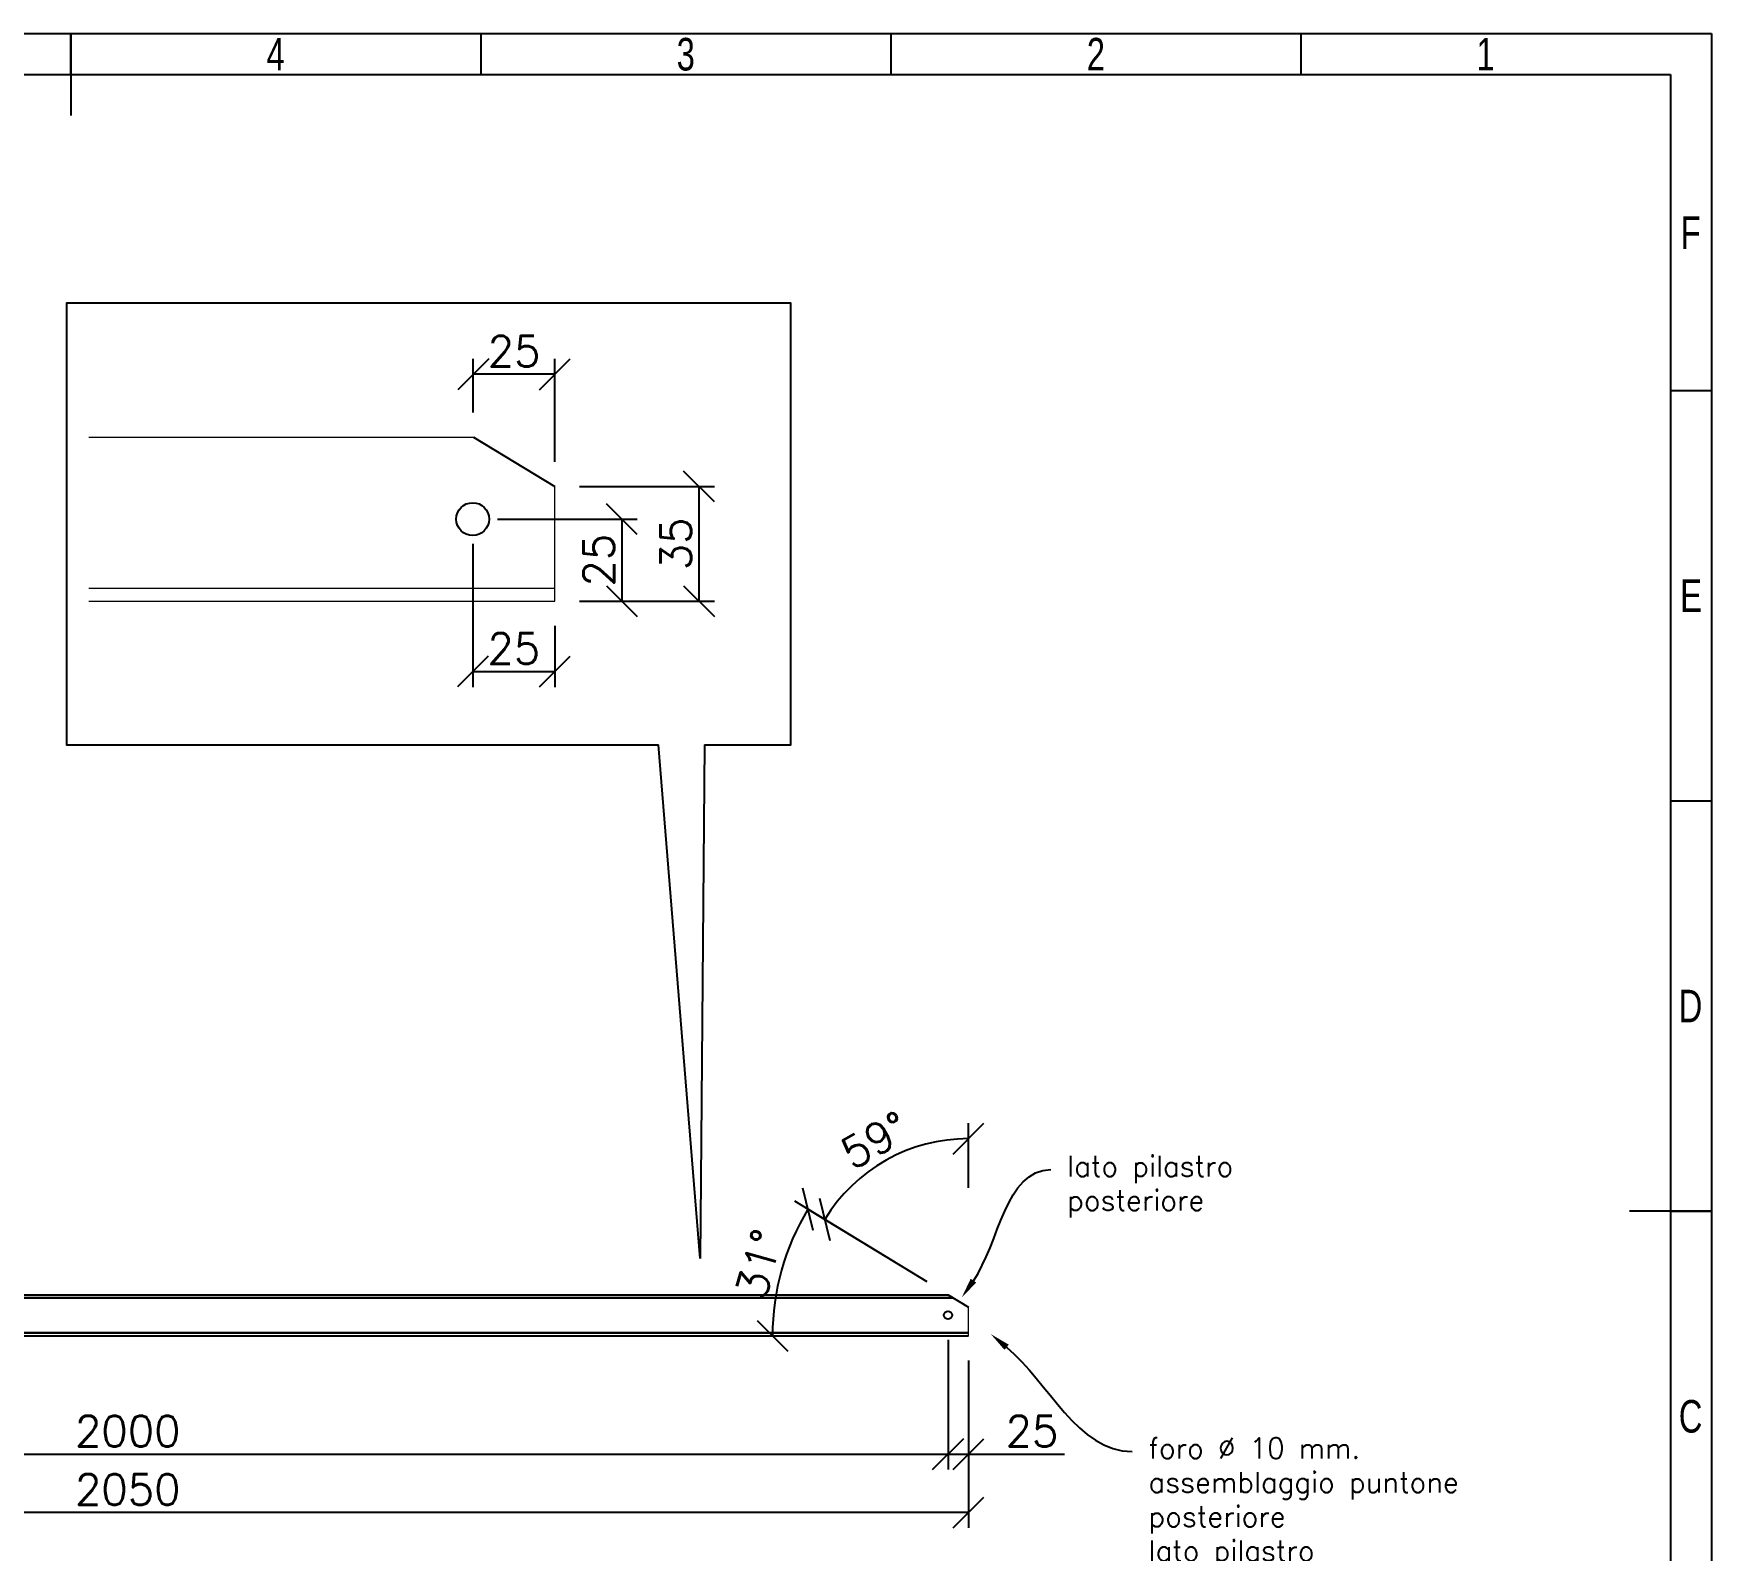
# Model space of a CAD drawing. Header units: millimetres. Extents: x -116399 to 112199, y -90759 to -31335.
# Drawn here: x 39123 to 41169, y -40048 to -38198 of the extents above; entities that cross this region are included whole.
import ezdxf
from ezdxf import colors
from ezdxf.entities.mleader import LeaderData, LeaderLine
from ezdxf.math import Vec2, Vec3

# ---------------------------------------------------------------- set-up
doc = ezdxf.new("R2010")
doc.units = ezdxf.units.MM
doc.styles.add('Annotative', font='simplex.shx', dxfattribs={"height": 2.5})
doc.styles.add('SLDTEXTSTYLE0', font='TXT', dxfattribs={"width": 0.75})
doc.dimstyles.new('Annotative', dxfattribs={"dimscale": 0, "dimtxt": 2.5, "dimasz": 2.5, "dimexe": 1.25, "dimexo": 2, "dimtad": 1, "dimtxsty": 'Annotative', "dimblk": 'OBLIQUE', "dimcen": 2.5, "dimazin": 3, "dimtfac": 1, "dimtmove": 0, "dimatfit": 3, "dimfxl": 1})

# ---------------------------------------------------------------- blocks, each defined once
blk = doc.blocks.new('1_10 TERRANOVA oriz A3')
at = {"color": 7, "linetype": 'Continuous'}
for p, q in [((0, 0), (4000, 0)), ((2000, 0), (2000, -100)), ((2000, -50), (2000, 0)), ((2500, -50), (2500, 0)), ((3000, -50), (3000, 0)), ((3500, -50), (3500, 0)), ((4000, 0), (4000, -2870)), ((50, -50), (3950, -50)), ((3950, -50), (3950, -2820)), ((3950, -435), (4000, -435)), ((3950, -935), (4000, -935)), ((4000, -1435), (3900, -1435)), ((3950, -1435), (4000, -1435))]:
    blk.add_line(p, q, dxfattribs=at)
at = {"color": 7, "linetype": 'Continuous', "char_height": 39.7, "attachment_point": 2, "style": 'SLDTEXTSTYLE0'}
for s, insert in [('4', (2249.6, -5.3)), ('3', (2749.6, -5.3)), ('2', (3249.6, -5.3)), ('1', (3724.6, -5.3)), ('F', (3974.6, -222.8)), ('E', (3975.1, -665.3)), ('D', (3974.5, -1165.3)), ('C', (3974.6, -1665.3))]:
    blk.add_mtext(s, dxfattribs=dict(at, insert=insert))
blk = doc.blocks.new('_Oblique')
at = {"color": 0, "linetype": 'ByBlock', "lineweight": -2}
blk.add_line((-0.5, -0.5), (0.5, 0.5), dxfattribs=at)
blk = doc.blocks.new('*D154')
at = {"color": 8, "lineweight": -2}
for p, q in [((38213.3, -39815), (38213.3, -40019.2)), ((40263.3, -39815), (40263.3, -40019.2)), ((40263.3, -40000.4), (38213.3, -40000.4))]:
    blk.add_line(p, q, dxfattribs=at)
at = {"layer": 'Defpoints', "color": 0}
for p in [(38213.3, -39785), (40263.3, -39785), (38213.3, -40000.4)]:
    blk.add_point(p, dxfattribs=at)
at = {"color": 8, "lineweight": -2, "xscale": 37.5, "yscale": 37.5, "zscale": 37.5, "rotation": 180}
blk.add_blockref('_Oblique', (38213.3, -40000.4), dxfattribs=at)
at = {"color": 8, "lineweight": -2, "xscale": 37.5, "yscale": 37.5, "zscale": 37.5}
blk.add_blockref('_Oblique', (40263.3, -40000.4), dxfattribs=at)
at = {"insert": (39238.3, -39972.3), "char_height": 37.5, "attachment_point": 5, "style": 'Annotative'}
blk.add_mtext('2050', dxfattribs=at)
blk = doc.blocks.new('*D431')
at = {"color": 8, "lineweight": -2}
for p, q in [((38238.3, -39795), (38238.3, -39948.1)), ((40238.3, -39790), (40238.3, -39948.1)), ((38238.3, -39929.3), (40238.3, -39929.3))]:
    blk.add_line(p, q, dxfattribs=at)
at = {"layer": 'Defpoints', "color": 0}
for p in [(40238.3, -39760), (38238.3, -39765), (40238.3, -39929.3)]:
    blk.add_point(p, dxfattribs=at)
at = {"color": 8, "lineweight": -2, "xscale": 37.5, "yscale": 37.5, "zscale": 37.5, "rotation": 180}
blk.add_blockref('_Oblique', (38238.3, -39929.3), dxfattribs=at)
at = {"color": 8, "lineweight": -2, "xscale": 37.5, "yscale": 37.5, "zscale": 37.5}
blk.add_blockref('_Oblique', (40238.3, -39929.3), dxfattribs=at)
at = {"insert": (39238.3, -39901.2), "char_height": 37.5, "attachment_point": 5, "style": 'Annotative'}
blk.add_mtext('2000', dxfattribs=at)
blk = doc.blocks.new('*D435')
at = {"color": 8, "lineweight": -2}
for p, q in [((39688.9, -38789.7), (39859.4, -38789.7)), ((39840.7, -38789.7), (39840.7, -38889.7)), ((39788.9, -38889.7), (39859.4, -38889.7))]:
    blk.add_line(p, q, dxfattribs=at)
at = {"layer": 'Defpoints', "color": 0}
for p in [(39658.9, -38789.7), (39758.9, -38889.7), (39840.7, -38889.7)]:
    blk.add_point(p, dxfattribs=at)
at = {"color": 8, "lineweight": -2, "xscale": 37.5, "yscale": 37.5, "zscale": 37.5}
for p, rotation in [((39840.7, -38789.7), 90), ((39840.7, -38889.7), 270)]:
    blk.add_blockref('_Oblique', p, dxfattribs=dict(at, rotation=rotation))
at = {"insert": (39812.5, -38839.7), "char_height": 37.5, "attachment_point": 5, "rotation": 90, "style": 'Annotative'}
blk.add_mtext('25', dxfattribs=at)
blk = doc.blocks.new('*D436')
at = {"color": 8, "lineweight": -2}
for p, q in [((39788.9, -38750.1), (39953.5, -38750.1)), ((39934.7, -38750.1), (39934.7, -38889.7)), ((39788.9, -38889.7), (39953.5, -38889.7))]:
    blk.add_line(p, q, dxfattribs=at)
at = {"layer": 'Defpoints', "color": 0}
for p in [(39758.9, -38750.1), (39758.9, -38889.7), (39934.7, -38889.7)]:
    blk.add_point(p, dxfattribs=at)
at = {"color": 8, "lineweight": -2, "xscale": 37.5, "yscale": 37.5, "zscale": 37.5}
for p, rotation in [((39934.7, -38750.1), 90), ((39934.7, -38889.7), 270)]:
    blk.add_blockref('_Oblique', p, dxfattribs=dict(at, rotation=rotation))
at = {"insert": (39906.6, -38819.9), "char_height": 37.5, "attachment_point": 5, "rotation": 90, "style": 'Annotative'}
blk.add_mtext('35', dxfattribs=at)
blk = doc.blocks.new('*D437')
at = {"color": 8, "lineweight": -2}
for p, q in [((39659.6, -38659.7), (39659.6, -38594.5)), ((39758.9, -38720.1), (39758.9, -38594.5)), ((39758.9, -38613.3), (39659.6, -38613.3))]:
    blk.add_line(p, q, dxfattribs=at)
at = {"layer": 'Defpoints', "color": 0}
for p in [(39659.6, -38613.3), (39659.6, -38689.7), (39758.9, -38750.1)]:
    blk.add_point(p, dxfattribs=at)
at = {"color": 8, "lineweight": -2, "xscale": 37.5, "yscale": 37.5, "zscale": 37.5, "rotation": 180}
blk.add_blockref('_Oblique', (39659.6, -38613.3), dxfattribs=at)
at = {"color": 8, "lineweight": -2, "xscale": 37.5, "yscale": 37.5, "zscale": 37.5}
blk.add_blockref('_Oblique', (39758.9, -38613.3), dxfattribs=at)
at = {"insert": (39709.3, -38585.2), "char_height": 37.5, "attachment_point": 5, "style": 'Annotative'}
blk.add_mtext('25', dxfattribs=at)
blk = doc.blocks.new('*D441')
at = {"color": 8, "lineweight": -2}
for p, q in [((39658.9, -38819.7), (39658.9, -38994.4)), ((39758.9, -38919.7), (39758.9, -38994.4)), ((39658.9, -38975.6), (39758.9, -38975.6))]:
    blk.add_line(p, q, dxfattribs=at)
at = {"layer": 'Defpoints', "color": 0}
for p in [(39658.9, -38789.7), (39758.9, -38889.7), (39758.9, -38975.6)]:
    blk.add_point(p, dxfattribs=at)
at = {"color": 8, "lineweight": -2, "xscale": 37.5, "yscale": 37.5, "zscale": 37.5, "rotation": 180}
blk.add_blockref('_Oblique', (39658.9, -38975.6), dxfattribs=at)
at = {"color": 8, "lineweight": -2, "xscale": 37.5, "yscale": 37.5, "zscale": 37.5}
blk.add_blockref('_Oblique', (39758.9, -38975.6), dxfattribs=at)
at = {"insert": (39708.9, -38947.5), "char_height": 37.5, "attachment_point": 5, "style": 'Annotative'}
blk.add_mtext('25', dxfattribs=at)
blk = doc.blocks.new('*D157')
at = {"color": 8, "lineweight": -2}
for p, q in [((40263.3, -39604.7), (40263.3, -39526)), ((40212.9, -39719.4), (40072, -39633.6))]:
    blk.add_line(p, q, dxfattribs=at)
blk.add_arc((40263.3, -39750.1), 205.3, 90, 148.6672, dxfattribs=at)
at = {"layer": 'Defpoints', "color": 0}
for p in [(40194.6, -39556.6), (40263.3, -39634.7), (40238.5, -39735), (40263.3, -39750.1), (40263.3, -39785)]:
    blk.add_point(p, dxfattribs=at)
at = {"color": 8, "lineweight": -2, "xscale": 37.5, "yscale": 37.5, "zscale": 37.5}
blk.add_blockref('_Oblique', (40263.3, -39544.8), dxfattribs=at)
at = {"color": 8, "lineweight": -2, "xscale": 37.5, "yscale": 37.5, "zscale": 37.5, "rotation": 238.6672414253599}
blk.add_blockref('_Oblique', (40088, -39643.3), dxfattribs=at)
at = {"insert": (40149, -39546.6), "char_height": 37.5, "attachment_point": 5, "rotation": 29.3336, "style": 'Annotative'}
blk.add_mtext('59°', dxfattribs=at)
blk = doc.blocks.new('*D443')
at = {"color": 8, "lineweight": -2}
for p, q in [((40238.3, -39790), (40238.3, -39948.1)), ((40263.3, -39815), (40263.3, -39948.1)), ((40238.3, -39929.3), (40263.3, -39929.3)), ((40263.3, -39929.3), (40380.3, -39929.3))]:
    blk.add_line(p, q, dxfattribs=at)
at = {"layer": 'Defpoints', "color": 0}
for p in [(40238.3, -39760), (40263.3, -39785), (40263.3, -39929.3)]:
    blk.add_point(p, dxfattribs=at)
at = {"color": 8, "lineweight": -2, "xscale": 37.5, "yscale": 37.5, "zscale": 37.5, "rotation": 180}
blk.add_blockref('_Oblique', (40238.3, -39929.3), dxfattribs=at)
at = {"color": 8, "lineweight": -2, "xscale": 37.5, "yscale": 37.5, "zscale": 37.5}
blk.add_blockref('_Oblique', (40263.3, -39929.3), dxfattribs=at)
at = {"insert": (40340.6, -39901.2), "char_height": 37.5, "attachment_point": 5, "style": 'Annotative'}
blk.add_mtext('25', dxfattribs=at)
blk = doc.blocks.new('*D444')
at = {"color": 8, "lineweight": -2}
blk.add_line((40212.9, -39719.4), (40051.5, -39621.1), dxfattribs=at)
blk.add_arc((40320.7, -39785), 296.4, 148.6672, 180, dxfattribs=at)
at = {"layer": 'Defpoints', "color": 0}
for p in [(40043.8, -39679.3), (40238.5, -39735), (40263.3, -39750.1), (38213.3, -39785), (40263.3, -39785)]:
    blk.add_point(p, dxfattribs=at)
at = {"color": 8, "lineweight": -2, "xscale": 37.5, "yscale": 37.5, "zscale": 37.5}
for p, rotation in [((40067.5, -39630.9), 58.66724142536517), ((40024.3, -39785), 269.9999999999997)]:
    blk.add_blockref('_Oblique', p, dxfattribs=dict(at, rotation=rotation))
at = {"insert": (40008.2, -39697.3), "char_height": 37.5, "attachment_point": 5, "rotation": 74.3336, "style": 'Annotative'}
blk.add_mtext('31°', dxfattribs=at)

msp = doc.modelspace()

# ---------------------------------------------------------------- linework, layer by layer
at = {"color": 5, "lineweight": 18}
for p, q in [((39190.698, -38689.736), (39659.648, -38689.736)), ((39758.856, -38873.736), (39758.856, -38750.134)), ((39190.698, -38873.736), (39758.856, -38873.736)), ((39758.856, -38889.736), (39758.856, -38873.736)), ((39190.698, -38889.736), (39758.856, -38889.736)), ((38218.451, -39738.981), (40245.114, -39738.981)), ((38218.451, -39738.981), (40245.114, -39738.981)), ((38218.451, -39738.981), (40245.114, -39738.981)), ((38218.562, -39737.981), (40243.472, -39737.981)), ((40263.346, -39780.981), (40263.346, -39750.08)), ((38213.679, -39781.981), (40263.346, -39781.981)), ((38213.79, -39780.981), (40263.346, -39780.981)), ((38213.79, -39780.981), (40263.346, -39780.981)), ((38213.79, -39780.981), (40263.346, -39780.981)), ((40217.703, -39780.981), (40263.346, -39780.981)), ((40263.346, -39784.981), (40263.346, -39780.981))]:
    msp.add_line(p, q, dxfattribs=at)
at = {"color": 5, "lineweight": 25}
for p, q in [((39659.648, -38689.736), (39758.856, -38750.134)), ((38218.451, -39738.981), (40245.114, -39738.981)), ((38218.895, -39734.981), (40238.544, -39734.981)), ((40238.544, -39734.981), (40263.346, -39750.08)), ((38213.79, -39780.981), (40263.346, -39780.981)), ((38213.346, -39784.981), (40263.346, -39784.981))]:
    msp.add_line(p, q, dxfattribs=at)
for p, q in [((39936.124, -39690.737), (39885.253, -39064.903)), ((39941.499, -39064.903), (39936.124, -39690.737))]:
    msp.add_line(p, q)
msp.add_lwpolyline([(39941.499, -39064.903), (40046.69, -39064.903), (40046.69, -38526.593), (39163.49, -38526.593), (39163.49, -39064.903), (39885.253, -39064.903)])
for centre, radius in [((39658.856, -38789.736), 20), ((40238.346, -39759.981), 5)]:
    msp.add_circle(centre, radius, dxfattribs=at)

# ---------------------------------------------------------------- block references
msp.add_blockref('1_10 TERRANOVA oriz A3', (37168.982, -38198.017))

# ---------------------------------------------------------------- dimensions: what is measured, and where the dimension line sits
for base, p1, p2, picture, middle in [((39659.648, -38613.283), (39758.856, -38750.134), (39659.648, -38689.736), '*D437', (39709.252, -38585.158)), ((39758.856, -38975.632), (39658.856, -38789.736), (39758.856, -38889.736), '*D441', (39708.856, -38947.507))]:
    dim = msp.add_linear_dim(base=base, p1=p1, p2=p2, text='25', dimstyle='Annotative', override={"dimscale": 0, "dimtix": 0, "dimtofl": 1, "dimtmove": 0, "dimatfit": 3})
    dim.commit()
    dim.dimension.update_dxf_attribs({"geometry": picture, "text_midpoint": middle})
for base, p1, text, picture, middle in [((39934.742, -38889.736), (39758.856, -38750.134), '35', '*D436', (39906.617, -38819.935)), ((39840.668, -38889.736), (39658.856, -38789.736), '25', '*D435', (39812.543, -38839.736))]:
    dim = msp.add_linear_dim(base=base, p1=p1, p2=(39758.856, -38889.736), angle=90, text=text, dimstyle='Annotative', override={"dimscale": 0, "dimtix": 0, "dimtofl": 1, "dimtmove": 0, "dimatfit": 3})
    dim.commit()
    dim.dimension.update_dxf_attribs({"geometry": picture, "text_midpoint": middle})
dim = msp.add_angular_dim_2l(base=(40263.346, -39634.667), line1=((40238.544, -39734.981), (40263.346, -39750.08)), line2=((40263.346, -39784.981), (40194.627, -39556.622)), dimstyle='Annotative', override={"dimscale": 0, "dimtix": 0, "dimtofl": 1, "dimtmove": 0, "dimatfit": 3})
dim.commit()
dim.dimension.update_dxf_attribs({"geometry": '*D157', "text_midpoint": (40148.992, -39546.584)})
at = {"color": 5}
dim = msp.add_angular_dim_2l(base=(40263.346, -39750.08), line1=((38213.346, -39784.981), (40263.346, -39784.981)), line2=((40238.544, -39734.981), (40043.761, -39679.302)), dimstyle='Annotative', override={"dimscale": 0, "dimtix": 0, "dimtofl": 1, "dimtmove": 0, "dimatfit": 3}, dxfattribs=at)
dim.commit()
dim.dimension.update_dxf_attribs({"geometry": '*D444', "text_midpoint": (40008.211, -39697.35)})
at = {"color": 1}
dim = msp.add_linear_dim(base=(40238.346, -39929.313), p1=(38238.346, -39764.981), p2=(40238.346, -39759.981), angle=180, dimstyle='Annotative', override={"dimscale": 0, "dimtix": 0, "dimtofl": 1, "dimtmove": 0, "dimatfit": 3}, dxfattribs=at)
dim.commit()
dim.dimension.update_dxf_attribs({"geometry": '*D431', "text_midpoint": (39238.346, -39901.188)})
at = {"color": 5}
dim = msp.add_linear_dim(base=(40263.346, -39929.313), p1=(40238.346, -39759.981), p2=(40263.346, -39784.981), dimstyle='Annotative', override={"dimscale": 0, "dimtix": 0, "dimtofl": 1, "dimtmove": 0, "dimatfit": 3}, dxfattribs=at)
dim.commit()
dim.dimension.update_dxf_attribs({"geometry": '*D443', "text_midpoint": (40340.578, -39901.188)})
dim = msp.add_linear_dim(base=(38213.346, -40000.42), p1=(40263.346, -39784.981), p2=(38213.346, -39784.981), angle=180, dimstyle='Annotative', override={"dimscale": 0, "dimtix": 0, "dimtofl": 1, "dimtmove": 0, "dimatfit": 3})
dim.commit()
dim.dimension.update_dxf_attribs({"geometry": '*D154', "text_midpoint": (39238.346, -39972.295)})

# ---------------------------------------------------------------- leaders
ml = msp.add_multileader_mtext('Standard')
ml.set_content('lato pilastro\\Pposteriore', color=256, style='Annotative')
ml.set_leader_properties(color=256)
ml.build(insert=Vec2(0, 0))
ml.multileader.update_dxf_attribs({"leader_type": 2, "text_top_attachment_type": 32, "text_bottom_attachment_type": 128, "arrow_head_size": 25, "scale": 10})
ctx = ml.context
ctx.base_point, ctx.scale, ctx.char_height, ctx.arrow_head_size, ctx.landing_gap_size, ctx.plane_origin = Vec3(40363.494, -39582.526), 10, 25, 25, 20, Vec3(40255.005, -39738.444)
notes = []
notes.append((ctx, [(0, (1, 1, 0), (40283.494, -39582.526), (1, 0), 80, [(0, [(40255.005, -39738.444)], 0, [])])]))
ctx.mtext.insert, ctx.mtext.flow_direction = Vec3(40383.494, -39565.859), 5
ml = msp.add_multileader_mtext('Standard')
ml.set_content('foro %%C 10 mm.\\Passemblaggio puntone\\Pposteriore \\Plato pilastro\\Pposteriore', color=256, style='Annotative')
ml.set_leader_properties(color=256)
ml.build(insert=Vec2(0, 0))
ml.multileader.update_dxf_attribs({"leader_type": 2, "text_top_attachment_type": 32, "text_bottom_attachment_type": 128, "arrow_head_size": 25, "scale": 10})
ctx = ml.context
ctx.base_point, ctx.scale, ctx.char_height, ctx.arrow_head_size, ctx.landing_gap_size, ctx.plane_origin = Vec3(40462.665, -39926.115), 10, 25, 25, 20, Vec3(40241.156, -39812.826)
notes.append((ctx, [(1, (1, 1, 0), (40382.665, -39926.115), (1, 0), 80, [(0, [(40290.514, -39783.046)], 0, [])])]))
ctx.mtext.insert, ctx.mtext.flow_direction = Vec3(40482.665, -39909.448), 5
for ctx, leaders in notes:
    for number, flags, end, landing, length, lines in leaders:
        leader = LeaderData()
        leader.index, (leader.has_last_leader_line, leader.has_dogleg_vector, leader.attachment_direction) = number, flags
        leader.last_leader_point, leader.dogleg_vector, leader.dogleg_length = Vec3(end), Vec3(landing), length
        for number, points, colour, breaks in lines:
            line = LeaderLine()
            line.index, line.vertices, line.color, line.breaks = number, Vec3.list(points), colors.encode_raw_color(colour), breaks
            leader.lines.append(line)
        ctx.leaders.append(leader)

doc.saveas('drawing.dxf')
